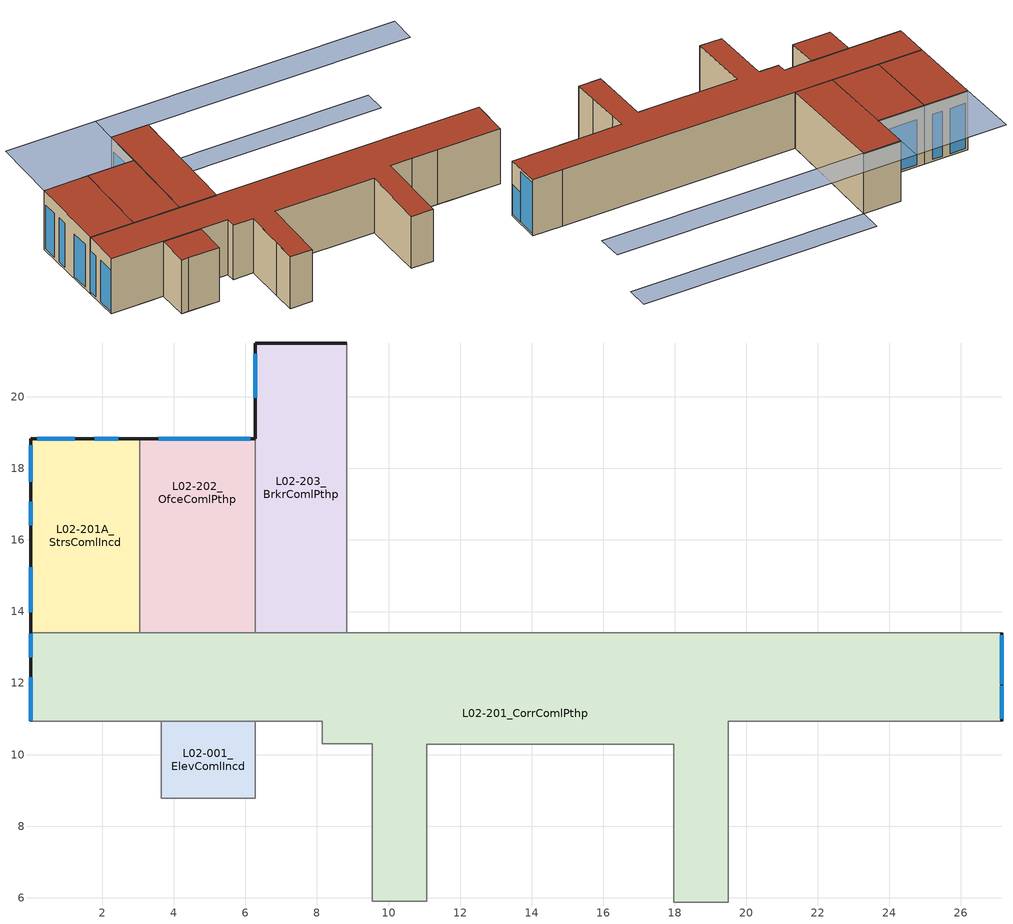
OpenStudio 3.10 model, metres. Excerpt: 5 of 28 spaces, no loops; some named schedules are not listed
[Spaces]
L02-201_CorrComlPthp
 floor adiabatic (Interior Floor 21): 6.27,13.41 6.27,10.93 0,10.93 0,13.41 z4.57
 floor to L01-105_IstoComlUncd (Interior Floor 21): 27.14,13.41 27.14,10.93 19.49,10.93 19.49,5.88 17.98,5.88 17.98,10.29 11.06,10.29 11.06,5.9 9.54,5.9 9.54,10.31 8.15,10.31 8.15,10.93 6.27,10.93 6.27,13.41 z4.57
 wall outside (Exterior Wall 01/02): 0,13.41,8.66 0,13.41,4.57 0,10.93,4.57 0,10.93,8.56; 27.14,13.41,8.66 27.14,10.93,8.56 27.14,10.93,4.57 27.14,13.41,4.57
 wall to L02-214_AstoComlPthp: 9.54,5.9 11.06,5.9 z4.57:8.35; 9.54,7.51,8.42 9.54,7.51,4.57 9.54,5.9,4.57 9.54,5.9,8.35
 wall to L02-211_RestComlIncd: 11.06,10.29 17.98,10.29 z4.57:8.53; 17.98,10.29,8.53 17.98,10.29,4.57 17.98,5.88,4.57 17.98,5.88,8.35; 11.06,10.29,8.53 11.06,5.9,8.35 11.06,5.9,4.57 11.06,10.29,4.57
 wall to L02-209_AstoComlPthp: 17.98,5.88 19.49,5.88 z4.57:8.35; 19.49,7.58,8.42 19.49,5.88,8.35 19.49,5.88,4.57 19.49,7.58,4.57
 wall to L02-216_MprpComlPthp: 0,10.93 3.65,10.93 z4.57:8.56
 wall to L02-206_MprpComlPthp: 22.78,10.93 27.14,10.93 z4.57:8.56
 wall to L02-215_LndyComlIncd (Interior Wall 06): 6.27,10.93 8.15,10.93 z4.57:8.56; 8.15,10.31 9.54,10.31 z4.57:8.53; 9.54,10.31,8.53 9.54,10.31,4.57 9.54,7.51,4.57 9.54,7.51,8.42; 8.15,10.93,8.56 8.15,10.93,4.57 8.15,10.31,4.57 8.15,10.31,8.53
 wall to L02-202_OfceComlPthp (Interior Wall 06): 6.27,13.41 3.05,13.41 z4.57:8.66
 wall to L02-203_BrkrComlPthp (Interior Wall 06): 8.83,13.41 6.27,13.41 z4.57:8.66
 wall to L02-208_RestComlIncd (Interior Wall 06): 21.03,10.93 22.78,10.93 z4.57:8.56; 19.49,9.89,8.51 19.49,7.58,8.42 19.49,7.58,4.57 19.49,9.89,4.57
 wall to L02-201B_UtilComlIncd (Interior Wall 06): 19.49,10.93 21.03,10.93 z4.57:8.56; 19.49,10.93,8.56 19.49,9.89,8.51 19.49,9.89,4.57 19.49,10.93,4.57
 wall to L02-001_ElevComlIncd (Interior Wall 06): 3.65,10.93 6.27,10.93 z4.57:8.56
 wall to L02-205_AstoComlIncd (Interior Wall 06): 27.14,13.41 25.09,13.41 z4.57:8.66
 wall to L02-204_FitnComlPthp (Interior Wall 06): 25.09,13.41 8.83,13.41 z4.57:8.66
 wall to L02-201A_StrsComlIncd: 3.05,13.41 0,13.41 z4.57:8.66
 window (Window 05): 0,13.38 0,12.72 / 0,12.16 0,10.95 z4.72:7.72; 27.14,11.96 27.14,13.34 z4.72:8.38
 window (Dr-B/D Swing SF): 27.14,11 27.14,11.92 z4.72:6.86
 roof outside (Roof 10): 19.49,5.88,8.35 19.49,10.93,8.56 27.14,10.93,8.56 27.14,13.41,8.66 0,13.41,8.66 0,10.93,8.56 8.15,10.93,8.56 8.15,10.31,8.53 9.54,10.31,8.53 9.54,5.9,8.35 11.06,5.9,8.35 11.06,10.29,8.53 17.98,10.29,8.53 17.98,5.88,8.35
L02-001_ElevComlIncd
 floor adiabatic (Interior Floor 21): 6.27,10.93 6.27,8.78 3.65,8.78 3.65,10.93 z4.57
 wall to L02-216_MprpComlPthp: 3.65,8.78 4.13,8.78 z4.57:8.47; 3.65,10.93,8.56 3.65,10.93,4.57 3.65,8.78,4.57 3.65,8.78,8.47
 wall to L02-218_MechComlPthp: 4.13,8.78 6.27,8.78 z4.57:8.47
 wall to L02-215_LndyComlIncd: 6.27,10.93,8.56 6.27,8.78,8.47 6.27,8.78,4.57 6.27,10.93,4.57
 roof outside (Roof 10): 6.27,8.78,8.47 6.27,10.93,8.56 3.65,10.93,8.56 3.65,8.78,8.47
L02-202_OfceComlPthp
 floor adiabatic (Interior Floor 21): 6.27,15.81 6.27,13.41 3.05,13.41 3.05,15.81 z4.57; 6.27,18.83 6.27,15.81 3.05,15.81 3.05,18.83 z4.57
 wall outside (Exterior Wall 01/02): 6.27,18.83 3.05,18.83 z4.57:8.87
 wall to L02-203_BrkrComlPthp (Interior Wall 06): 6.27,18.83,8.87 6.27,13.41,8.66 6.27,13.41,4.57 6.27,18.83,4.57
 wall to L02-201A_StrsComlIncd: 3.05,18.83,8.87 3.05,18.83,4.57 3.05,13.41,4.57 3.05,13.41,8.66
 window (Window 05): 6.13,18.83 3.58,18.83 z4.72:8
 roof outside (Roof 10): 6.27,13.41,8.66 6.27,18.83,8.87 3.05,18.83,8.87 3.05,13.41,8.66
L02-203_BrkrComlPthp
 floor to L01-105_IstoComlUncd (Interior Floor 21): 8.83,21.51 8.83,13.41 6.27,13.41 6.27,21.51 z4.57
 wall outside (Exterior Wall 01/02): 8.83,21.51 6.27,21.51 z4.57:8.99; 6.27,21.51,8.99 6.27,21.51,4.57 6.27,18.83,4.57 6.27,18.83,8.88
 wall to L02-204_FitnComlPthp (Interior Wall 06): 8.83,21.51,8.99 8.83,13.41,8.66 8.83,13.41,4.57 8.83,21.51,4.57
 window (Window 05): 6.27,21.2 6.27,19.98 z4.72:8.08
 roof outside (Roof 10): 8.83,13.41,8.66 8.83,21.51,8.99 6.27,21.51,8.99 6.27,13.41,8.66
L02-201A_StrsComlIncd
 floor adiabatic (Interior Floor 21): 3.05,18.83 3.05,13.41 0,13.41 0,18.83 z4.57
 wall outside (Exterior Wall 01/02): 3.05,18.83 0,18.83 z4.57:8.87; 0,18.83,8.87 0,18.83,4.57 0,13.41,4.57 0,13.41,8.66
 window (Window 05): 0,17.07 0,16.41 / 0,18.65 0,17.63 z4.72:7.92; 0,15.24 0,13.97 z4.72:7.82; 1.23,18.83 0.18,18.83 / 2.45,18.83 1.79,18.83 z4.72:8
 roof outside (Roof 10): 3.05,13.41,8.66 3.05,18.83,8.87 0,18.83,8.87 0,13.41,8.66
shading: 25.09,23.03 25.09,21.51 8.83,21.51 8.83,23.03 z4.57; 27.14,21.51,8.99 27.14,23.33,9.06 6.27,23.33,9.06 6.27,21.51,8.99; 6.27,18.83,8.87 6.27,23.33,9.06 0,23.33,9.06 0,18.83,8.87
[Site]
Seattle-King County Intl AP-B_WA_USA: Latitude {deg}=47.53; Longitude {deg}=-122.3; Time Zone {hr}=-8; Elevation {m}=20
[SizingPeriod:DesignDay] Barometric Pressure {Pa}=101085; Rain Indicator=No; Snow Indicator=No; Day of Month=21; Daylight Saving Time Indicator=No; Humidity Condition Type=Wetbulb; Dry-Bulb Temperature Range Modifier Type=DefaultMultipliers
Name | Maximum Dry-Bulb Temperature {C} | Daily Dry-Bulb Temperature Range {deltaC} | Wind Speed {m/s} | Wind Direction {deg} | Sky Clearness | Month | Day Type | Wetbulb or DewPoint at Maximum Dry-Bulb {C} | Solar Model Indicator | ASHRAE Clear Sky Optical Depth for Beam Irradiance | ASHRAE Clear Sky Optical Depth for Diffuse Irradiance
Seattle-King County Intl AP-B Ann Htg 99.6% Condns DB | -3.4 | 0 | 2.1 | 150 | 0 | 12 | WinterDesignDay | -3.4 | ASHRAEClearSky
Seattle-King County Intl AP-B Ann Clg 1% Condns DB=>MWB | 27.7 | 9.9 | 3.8 | 310 |  | 7 | SummerDesignDay | 17.8 | ASHRAETau | 0.354 | 2.499
[Site:WaterMainsTemperature]
Calculation Method=Schedule; Temperature Schedule=WaterMainSeattle
[Building]
Building 1: North Axis {deg}=32
[Material]
Name | Roughness | Thickness {m} | Conductivity {W/m-K} | Density {kg/m3} | Specific Heat {J/kg-K} | Thermal Absorptance | Solar Absorptance | Visible Absorptance
Plywood 3/4 in.; Plywood 3/4 in. 1; Plywood 3/4 in. 2; Plywood 3/4 in. 3 | MediumRough | 0.01905 | 0.11544 | 480.554 | 1884.06 | 0.9 | 0.7 | 0.8
1.5 in. Rigid Ins | Smooth | 0.0381 | 0.0288456 | 20.824 | 1465.38
5/8 in. Gypsum Board; 5/8 in. Gypsum Board 2; 5/8 in. Gypsum Board 3 | Smooth | 0.016002 | 0.158656 | 640.739 | 1130.436 | 0.9 | 0.7 | 0.8
Int. Floor Mat. | Smooth | 0.1651 | 0.0265668 | 114.532 | 1256.04
Roof Mat. | Smooth | 0.31115 | 0.0404127 | 68.3988 | 1172.304
5/8 in. Gypsum Board 1 | MediumRough | 0.016002 | 0.158656 | 640.739 | 1130.436 | 0.9 | 0.7 | 0.8
5/8 in. Gypsum Board 5 | MediumRough | 0.016002 | 0.158656 | 640.739 | 1130.436 | 0.9 | 0.7 | 0.9
[Material:NoMass] Roughness=Smooth; Thermal Resistance {m2-K/W}=2.15747
2x6 Wood Stud; 2x6 Wood Stud 1
[Construction]
Exterior Wall 01/02: Plywood 3/4 in., 1.5 in. Rigid Ins, 2x6 Wood Stud, 5/8 in. Gypsum Board
Interior Floor 21: Plywood 3/4 in. 1, Int. Floor Mat., Plywood 3/4 in. 2
Interior Wall 06: 5/8 in. Gypsum Board 1, 2x6 Wood Stud 1, 5/8 in. Gypsum Board 2, 5/8 in. Gypsum Board 3
Roof 10: 5/8 in. Gypsum Board 5, Roof Mat., Plywood 3/4 in. 3
Dr-B/D Swing SF: Dr-B/D Swing SF Material
Window 05: Window 05 Material
[WindowMaterial:SimpleGlazingSystem]
Name | U-Factor {W/m2-K} | Solar Heat Gain Coefficient | Visible Transmittance
Dr-B/D Swing SF Material | 3.00948 | 0.15 | 0.28
Window 05 Material | 2.10096 | 0.23 | 0.47
[Space] Building Story=L2
Name | Thermal Zone | Design Specification Outdoor Air Object
L02-201_CorrComlPthp; L02-001_ElevComlIncd; L02-201A_StrsComlIncd | Thermal Zone: L02-201_CorrComlPthp | Thermal Zone: L02-201_CorrComlPthp Design Specification Outdoor Air
L02-202_OfceComlPthp | Thermal Zone: L02-202_OfceComlPthp | Thermal Zone: L02-202_OfceComlPthp Design Specification Outdoor Air
L02-203_BrkrComlPthp | Thermal Zone: L02-203_BrkrComlPthp | Thermal Zone: L02-203_BrkrComlPthp Design Specification Outdoor Air
[ThermalZone] Multiplier=1; Use Ideal Air Loads=No
Name | Volume {m3} | Thermostat
Thermal Zone: L02-201_CorrComlPthp | 742.386 | Thermal Zone: L02-201_CorrComlPthp Thermostat
Thermal Zone: L02-202_OfceComlPthp | 73.0971 | Thermal Zone: L02-202_OfceComlPthp Thermostat
Thermal Zone: L02-203_BrkrComlPthp | 88.1393 | Thermal Zone: L02-203_BrkrComlPthp Thermostat
[BuildingStory]
L2
[People:Definition] Number of People Calculation Method=People/Area; Fraction Radiant=0.3
Name | People per Space Floor Area {person/m2} | Sensible Heat Fraction
L02-201_CorrComlPthp People Definition; L02-201A_StrsComlIncd People Definition | 0.0538196 | 0.5
L02-202_OfceComlPthp People Definition | 0.0538196 | 0.555556
L02-203_BrkrComlPthp People Definition | 0.358815 | 0.5
[People] Number of People Schedule=GLBHOcc; Multiplier=1
Name | People Definition | Space or SpaceType | Activity Level Schedule
L02-201_CorrComlPthp People | L02-201_CorrComlPthp People Definition | L02-201_CorrComlPthp | L02-201_CorrComlPthp People Activity Level
L02-202_OfceComlPthp People | L02-202_OfceComlPthp People Definition | L02-202_OfceComlPthp | L02-202_OfceComlPthp People Activity Level
L02-203_BrkrComlPthp People | L02-203_BrkrComlPthp People Definition | L02-203_BrkrComlPthp | L02-203_BrkrComlPthp People Activity Level
L02-201A_StrsComlIncd People | L02-201A_StrsComlIncd People Definition | L02-201A_StrsComlIncd | L02-201A_StrsComlIncd People Activity Level
[SpaceInfiltration:DesignFlowRate] Schedule=On-user; Design Flow Rate Calculation Method=Flow/ExteriorWallArea; Flow per Exterior Surface Area {m3/s-m2}=0.00017526; Constant Term Coefficient=0; Temperature Term Coefficient=0; Velocity Term Coefficient=0.224052; Velocity Squared Term Coefficient=0; Density Basis=Outdoor
Name | Space or SpaceType
L02-201_CorrComlPthp Space Infiltration Design Flow Rate 1 | L02-201_CorrComlPthp
L02-001_ElevComlIncd Space Infiltration Design Flow Rate 1 | L02-001_ElevComlIncd
L02-202_OfceComlPthp Space Infiltration Design Flow Rate 1 | L02-202_OfceComlPthp
L02-203_BrkrComlPthp Space Infiltration Design Flow Rate 1 | L02-203_BrkrComlPthp
L02-201A_StrsComlIncd Space Infiltration Design Flow Rate 1 | L02-201A_StrsComlIncd
[Lights:Definition] Design Level Calculation Method=Watts/Area; Watts per Space Floor Area {W/m2}=2.84167; Fraction Radiant=0.58; Return Air Fraction=0
L02-201_CorrComlPthp Regulated Lights Definition; L02-202_OfceComlPthp Regulated Lights Definition; L02-203_BrkrComlPthp Regulated Lights Definition; L02-201A_StrsComlIncd Regulated Lights Definition
[Lights] Schedule=GLBHLights; Fraction Replaceable=1
Name | Lights Definition | Space or SpaceType
L02-201_CorrComlPthp Regulated Lights | L02-201_CorrComlPthp Regulated Lights Definition | L02-201_CorrComlPthp
L02-202_OfceComlPthp Regulated Lights | L02-202_OfceComlPthp Regulated Lights Definition | L02-202_OfceComlPthp
L02-203_BrkrComlPthp Regulated Lights | L02-203_BrkrComlPthp Regulated Lights Definition | L02-203_BrkrComlPthp
L02-201A_StrsComlIncd Regulated Lights | L02-201A_StrsComlIncd Regulated Lights Definition | L02-201A_StrsComlIncd
[ElectricEquipment:Definition] Design Level Calculation Method=Watts/Area; Fraction Latent=0
Name | Watts per Space Floor Area {W/m2} | Fraction Radiant | Fraction Lost
L02-201_CorrComlPthp Recepticle Loads Definition; L02-201A_StrsComlIncd Recepticle Loads Definition | 2.15278 | 0.2 | 0
L02-202_OfceComlPthp Recepticle Loads Definition; L02-203_BrkrComlPthp Recepticle Loads Definition | 16.1459 | 0.2 | 0
L02-203_BrkrComlPthp Process Electric Loads Definition | 1.20556 | 0 | 1
[ElectricEquipment]
Name | Electric Equipment Definition | Space or SpaceType | Schedule
L02-201_CorrComlPthp Recepticle Loads | L02-201_CorrComlPthp Recepticle Loads Definition | L02-201_CorrComlPthp | GLBHRecept
L02-202_OfceComlPthp Recepticle Loads | L02-202_OfceComlPthp Recepticle Loads Definition | L02-202_OfceComlPthp | GLBHRecept
L02-203_BrkrComlPthp Recepticle Loads | L02-203_BrkrComlPthp Recepticle Loads Definition | L02-203_BrkrComlPthp | GLBHRecept
L02-203_BrkrComlPthp Process Electric Loads | L02-203_BrkrComlPthp Process Electric Loads Definition | L02-203_BrkrComlPthp | Exh
L02-201A_StrsComlIncd Recepticle Loads | L02-201A_StrsComlIncd Recepticle Loads Definition | L02-201A_StrsComlIncd | GLBHRecept
[DesignSpecification:OutdoorAir] Outdoor Air Method=Sum; Outdoor Air Flow per Person {m3/s-person}=0
Name | Outdoor Air Flow per Floor Area {m3/s-m2}
Thermal Zone: L02-201_CorrComlPthp Design Specification Outdoor Air | 0.000222729
Thermal Zone: L02-202_OfceComlPthp Design Specification Outdoor Air | 0.000947674
Thermal Zone: L02-203_BrkrComlPthp Design Specification Outdoor Air | 0.00147892
[ThermostatSetpoint:DualSetpoint] Heating Setpoint Temperature Schedule=GLBHHtgSetpt; Cooling Setpoint Temperature Schedule=NoClgSetpt
Thermal Zone: L02-201_CorrComlPthp Thermostat; Thermal Zone: L02-202_OfceComlPthp Thermostat; Thermal Zone: L02-203_BrkrComlPthp Thermostat
[Schedule:Day]
L02-201_CorrComlPthp People Activity Level Default Day; L02-201A_StrsComlIncd People Activity Level Default Day: 24, 0, 146.536
L02-202_OfceComlPthp People Activity Level Default Day: 24, 0, 131.882
L02-203_BrkrComlPthp People Activity Level Default Day: 24, 0, 161.189
[Schedule:Week]
GLBHWinOccWk: GLBHWinOccSun, GLBHWinOccWD, GLBHWinOccWD, GLBHWinOccWD, GLBHWinOccWD, GLBHWinOccFri, GLBHWinOccSat, GLBHWinOccSun, OnDay, OffDay, GLBHWinOccSun, GLBHWinOccSun
GLBHSpFaOccWk: GLBHSpFaOccSun, GLBHSpFaOccWD, GLBHSpFaOccWD, GLBHSpFaOccWD, GLBHSpFaOccWD, GLBHSpFaOccFri, GLBHSpFaOccSat, GLBHSpFaOccSun, OnDay, OffDay, GLBHSpFaOccSun, GLBHSpFaOccSun
GLBHSumOccWk: GLBHSumOccSun, GLBHSumOccWD, GLBHSumOccWD, GLBHSumOccWD, GLBHSumOccWD, GLBHSumOccFri, GLBHSumOccSat, GLBHSumOccSun, OnDay, OffDay, GLBHSumOccSun, GLBHSumOccSun
GLBHWinLightsWk: GLBHWinLightsSun, GLBHWinLightsWD, GLBHWinLightsWD, GLBHWinLightsWD, GLBHWinLightsWD, GLBHWinLightsFri, GLBHWinLightsSat, GLBHWinLightsSun, OnDay, OffDay, GLBHWinLightsSun, GLBHWinLightsSun
GLBHSpFaLightsWk: GLBHSpFaLightsSun, GLBHSpFaLightsWD, GLBHSpFaLightsWD, GLBHSpFaLightsWD, GLBHSpFaLightsWD, GLBHSpFaLightsFri, GLBHSpFaLightsSat, GLBHSpFaLightsSun, OnDay, OffDay, GLBHSpFaLightsSun, GLBHSpFaLightsSun
GLBHSumLightsWk: GLBHSumLightsSun, GLBHSumLightsWD, GLBHSumLightsWD, GLBHSumLightsWD, GLBHSumLightsWD, GLBHSumLightsFri, GLBHSumLightsSat, GLBHSumLightsSun, OnDay, OffDay, GLBHSumLightsSun, GLBHSumLightsSun
GLBHWinReceptWk: GLBHWinReceptSun, GLBHWinReceptWD, GLBHWinReceptWD, GLBHWinReceptWD, GLBHWinReceptWD, GLBHWinReceptFri, GLBHWinReceptSat, GLBHWinReceptSun, OnDay, OffDay, GLBHWinReceptSun, GLBHWinReceptSun
GLBHSpFaReceptWk: GLBHSpFaReceptSun, GLBHSpFaReceptWD, GLBHSpFaReceptWD, GLBHSpFaReceptWD, GLBHSpFaReceptWD, GLBHSpFaReceptFri, GLBHSpFaReceptSat, GLBHSpFaReceptSun, OnDay, OffDay, GLBHSpFaReceptSun, GLBHSpFaReceptSun
GLBHSumReceptWk: GLBHSumReceptSun, GLBHSumReceptWD, GLBHSumReceptWD, GLBHSumReceptWD, GLBHSumReceptWD, GLBHSumReceptFri, GLBHSumReceptSat, GLBHSumReceptSun, OnDay, OffDay, GLBHSumReceptSun, GLBHSumReceptSun
GLBHWinHtgSetptWk: GLBHWinHtgSetptSun, GLBHWinHtgSetptWD, GLBHWinHtgSetptWD, GLBHWinHtgSetptWD, GLBHWinHtgSetptWD, GLBHWinHtgSetptFri, GLBHWinHtgSetptSat, GLBHWinHtgSetptSun, OfficeHtgSetptWD, OfficeHtgSetptWD, GLBHWinHtgSetptSun, GLBHWinHtgSetptSun
GLBHSpFaHtgSetptWk: GLBHSpFaHtgSetptSun, GLBHSpFaHtgSetptWD, GLBHSpFaHtgSetptWD, GLBHSpFaHtgSetptWD, GLBHSpFaHtgSetptWD, GLBHSpFaHtgSetptFri, GLBHSpFaHtgSetptSat, GLBHSpFaHtgSetptSun, OfficeHtgSetptWD, OfficeHtgSetptWD, GLBHSpFaHtgSetptSun, GLBHSpFaHtgSetptSun
GLBHSumHtgSetptWk: GLBHSumHtgSetptSun, GLBHSumHtgSetptWD, GLBHSumHtgSetptWD, GLBHSumHtgSetptWD, GLBHSumHtgSetptWD, GLBHSumHtgSetptFri, GLBHSumHtgSetptSat, GLBHSumHtgSetptSun, OfficeHtgSetptWD, OfficeHtgSetptWD, GLBHSumHtgSetptSun, GLBHSumHtgSetptSun
OnWk: OnDay, OnDay, OnDay, OnDay, OnDay, OnDay, OnDay, OnDay, OnDay, OnDay, OnDay, OnDay
ExhWk: ExhDay, ExhDay, ExhDay, ExhDay, ExhDay, ExhDay, ExhDay, ExhDay, ExhDay, OffDay, ExhDay, ExhDay
NoClgSetpt Wk: NoClgSetpt Day, NoClgSetpt Day, NoClgSetpt Day, NoClgSetpt Day, NoClgSetpt Day, NoClgSetpt Day, NoClgSetpt Day, NoClgSetpt Day, OfficeClgSetptWD, OfficeClgSetptWD, NoClgSetpt Day, NoClgSetpt Day
WaterMainSeattleJanWk: WaterMainSeattleJan, WaterMainSeattleJan, WaterMainSeattleJan, WaterMainSeattleJan, WaterMainSeattleJan, WaterMainSeattleJan, WaterMainSeattleJan, WaterMainSeattleJan, WaterMainSeattleJan, WaterMainSeattleJan, WaterMainSeattleJan, WaterMainSeattleJan
WaterMainSeattleFebWk: WaterMainSeattleFeb, WaterMainSeattleFeb, WaterMainSeattleFeb, WaterMainSeattleFeb, WaterMainSeattleFeb, WaterMainSeattleFeb, WaterMainSeattleFeb, WaterMainSeattleFeb, WaterMainSeattleFeb, WaterMainSeattleFeb, WaterMainSeattleFeb, WaterMainSeattleFeb
WaterMainSeattleMarWk: WaterMainSeattleMar, WaterMainSeattleMar, WaterMainSeattleMar, WaterMainSeattleMar, WaterMainSeattleMar, WaterMainSeattleMar, WaterMainSeattleMar, WaterMainSeattleMar, WaterMainSeattleMar, WaterMainSeattleMar, WaterMainSeattleMar, WaterMainSeattleMar
WaterMainSeattleAprWk: WaterMainSeattleApr, WaterMainSeattleApr, WaterMainSeattleApr, WaterMainSeattleApr, WaterMainSeattleApr, WaterMainSeattleApr, WaterMainSeattleApr, WaterMainSeattleApr, WaterMainSeattleApr, WaterMainSeattleApr, WaterMainSeattleApr, WaterMainSeattleApr
WaterMainSeattleMayWk: WaterMainSeattleMay, WaterMainSeattleMay, WaterMainSeattleMay, WaterMainSeattleMay, WaterMainSeattleMay, WaterMainSeattleMay, WaterMainSeattleMay, WaterMainSeattleMay, WaterMainSeattleMay, WaterMainSeattleMay, WaterMainSeattleMay, WaterMainSeattleMay
WaterMainSeattleJunWk: WaterMainSeattleJun, WaterMainSeattleJun, WaterMainSeattleJun, WaterMainSeattleJun, WaterMainSeattleJun, WaterMainSeattleJun, WaterMainSeattleJun, WaterMainSeattleJun, WaterMainSeattleJun, WaterMainSeattleJun, WaterMainSeattleJun, WaterMainSeattleJun
WaterMainSeattleJulWk: WaterMainSeattleJul, WaterMainSeattleJul, WaterMainSeattleJul, WaterMainSeattleJul, WaterMainSeattleJul, WaterMainSeattleJul, WaterMainSeattleJul, WaterMainSeattleJul, WaterMainSeattleJul, WaterMainSeattleJul, WaterMainSeattleJul, WaterMainSeattleJul
WaterMainSeattleAugWk: WaterMainSeattleAug, WaterMainSeattleAug, WaterMainSeattleAug, WaterMainSeattleAug, WaterMainSeattleAug, WaterMainSeattleAug, WaterMainSeattleAug, WaterMainSeattleAug, WaterMainSeattleAug, WaterMainSeattleAug, WaterMainSeattleAug, WaterMainSeattleAug
WaterMainSeattleSepWk: WaterMainSeattleSep, WaterMainSeattleSep, WaterMainSeattleSep, WaterMainSeattleSep, WaterMainSeattleSep, WaterMainSeattleSep, WaterMainSeattleSep, WaterMainSeattleSep, WaterMainSeattleSep, WaterMainSeattleSep, WaterMainSeattleSep, WaterMainSeattleSep
WaterMainSeattleOctWk: WaterMainSeattleOct, WaterMainSeattleOct, WaterMainSeattleOct, WaterMainSeattleOct, WaterMainSeattleOct, WaterMainSeattleOct, WaterMainSeattleOct, WaterMainSeattleOct, WaterMainSeattleOct, WaterMainSeattleOct, WaterMainSeattleOct, WaterMainSeattleOct
[Schedule:Year]
GLBHOcc: 1, 15, GLBHWinOccWk, 6, 15, GLBHSpFaOccWk, 9, 15, GLBHSumOccWk, 11, 15, GLBHSpFaOccWk, 12, 31, GLBHWinOccWk
GLBHLights: 1, 15, GLBHWinLightsWk, 6, 15, GLBHSpFaLightsWk, 9, 15, GLBHSumLightsWk, 11, 15, GLBHSpFaLightsWk, 12, 31, GLBHWinOccWk
GLBHRecept: 1, 15, GLBHWinReceptWk, 6, 15, GLBHSpFaReceptWk, 9, 15, GLBHSumReceptWk, 11, 15, GLBHSpFaReceptWk, 12, 31, GLBHWinReceptWk
GLBHHtgSetpt: 1, 15, GLBHWinHtgSetptWk, 6, 15, GLBHSpFaHtgSetptWk, 9, 15, GLBHSumHtgSetptWk, 11, 15, GLBHSpFaHtgSetptWk, 12, 31, GLBHWinHtgSetptWk
On-user: 12, 31, OnWk
Exh: 12, 31, ExhWk
NoClgSetpt: 12, 31, NoClgSetpt Wk
WaterMainSeattle: 1, 31, WaterMainSeattleJanWk, 2, 28, WaterMainSeattleFebWk, 3, 31, WaterMainSeattleMarWk, 4, 30, WaterMainSeattleAprWk, 5, 31, WaterMainSeattleMayWk, 6, 30, WaterMainSeattleJunWk, 7, 31, WaterMainSeattleJulWk, 8, 31, WaterMainSeattleAugWk, 9, 30, WaterMainSeattleSepWk, 10, 31, WaterMainSeattleOctWk, 11, 30, WaterMainSeattleNovWk, 12, 31, WaterMainSeattleDecWk
[Schedule:Ruleset]
Name | Default Day Schedule
L02-201_CorrComlPthp People Activity Level | L02-201_CorrComlPthp People Activity Level Default Day
L02-202_OfceComlPthp People Activity Level | L02-202_OfceComlPthp People Activity Level Default Day
L02-203_BrkrComlPthp People Activity Level | L02-203_BrkrComlPthp People Activity Level Default Day
L02-201A_StrsComlIncd People Activity Level | L02-201A_StrsComlIncd People Activity Level Default Day
